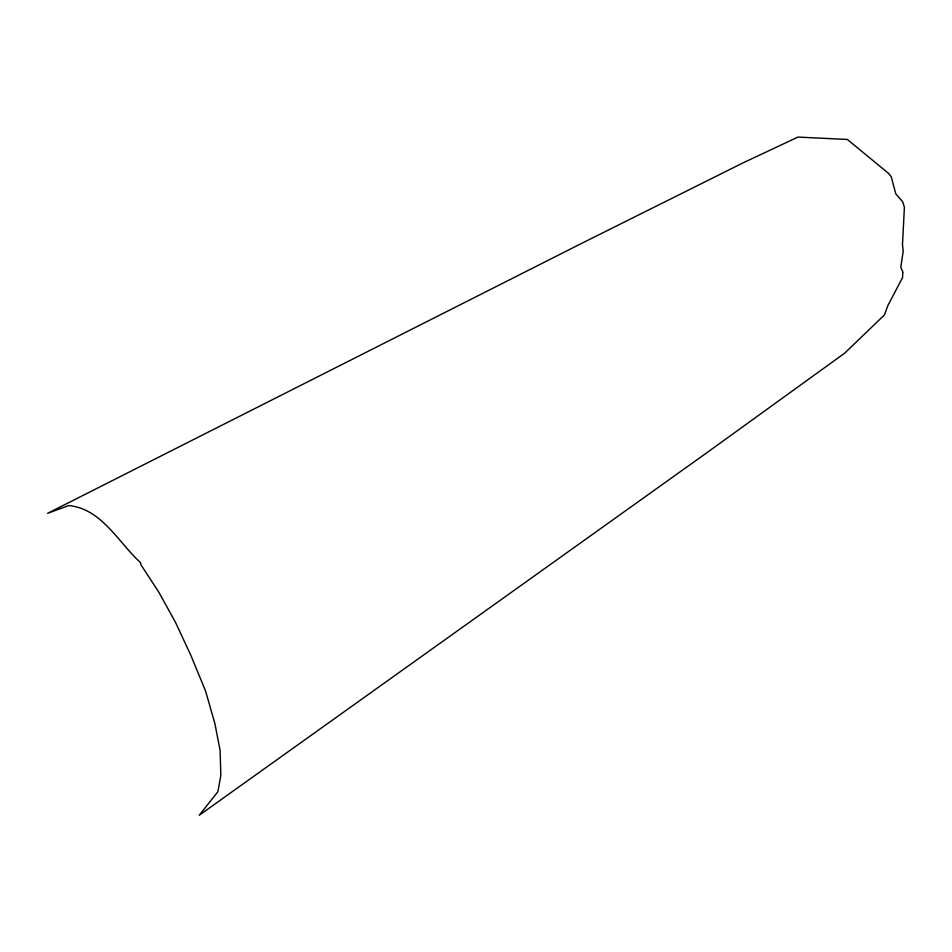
<?xml version="1.0" encoding="UTF-8"?>
<svg xmlns="http://www.w3.org/2000/svg" width="952" height="952" viewBox="0 0 952 952"><rect width="100%" height="100%" fill="white"/><g stroke="black" fill="none" stroke-linecap="round" stroke-linejoin="round"><path stroke-width="1.43" d="M902.805 272.105L902.567 277.591L887.93 305.425L884.408 314.969L844.626 353.204L707.86 452.01L199.254 815.245L217.901 791.659L220.84 775.511L220.09 750.343L214.843 723.377L205.561 690.973L190.697 654.976L175.703 622.775L158.877 592.251L141.098 565.036L140.432 562.525C118.346 542.485 101.626 508.665 68.758 505.56L47.6 513.33L580.399 243.998L742.572 163.101L797.943 137.088L847.304 139.444L888.537 173.383L891.262 176.822L895.761 193.756L902.686 201.872L904.4 207.203L902.472 244.783L903.222 251.019L900.818 267.072L902.805 272.105"/></g></svg>
